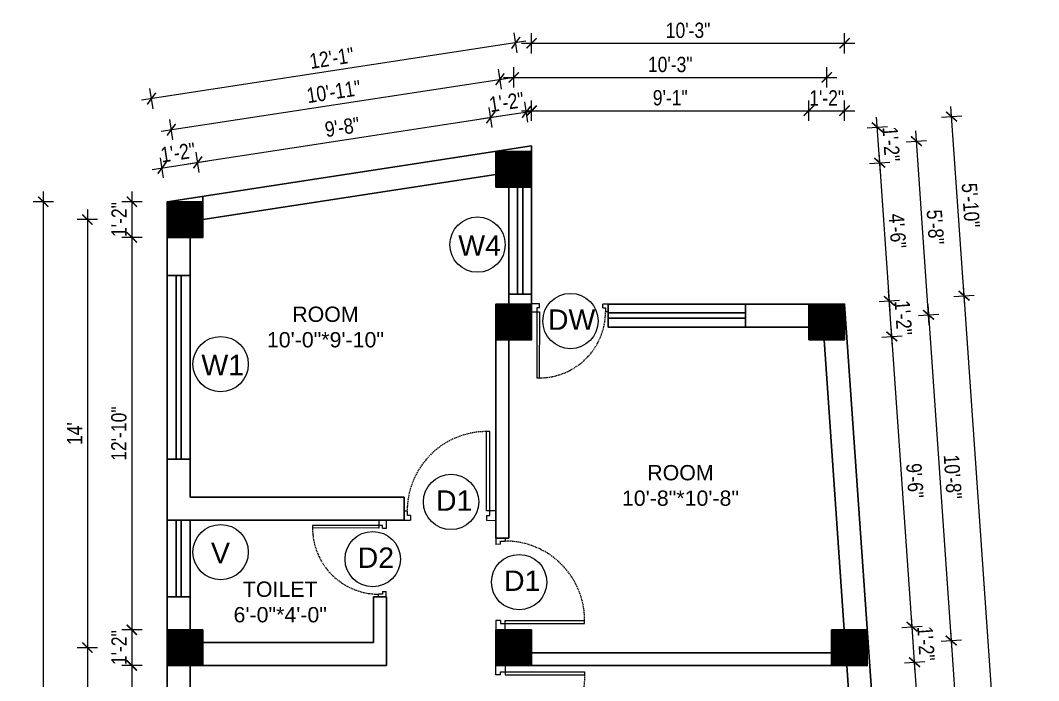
# Model space of a CAD drawing. Header units: inches. Extents: x -5096374 to -5070857, y -3259973 to -3243900.
# Drawn here: x -5091490.4 to -5091090.7, y -3258593.4 to -3258334.3 of the extents above; entities that cross this region are included whole.
import ezdxf

# ---------------------------------------------------------------- set-up
doc = ezdxf.new("R2010")
doc.units = ezdxf.units.IN
doc.header["$LTSCALE"] = 2
doc.header["$MEASUREMENT"] = 0
doc.header["$PDMODE"] = 34
doc.linetypes.add('HIDDEN', pattern=[0.375, 0.25, -0.125])
doc.layers.get('0').update_dxf_attribs({"linetype": 'CONTINUOUS'})
doc.layers.get('DEFPOINTS').update_dxf_attribs({"color": 141, "linetype": 'CONTINUOUS'})
doc.layers.add('A-Hatch', color=7, linetype='CONTINUOUS')
for name, color, linetype, lineweight in [('Annotate-Lite.w', 177, 'CONTINUOUS', 9), ('DIM 1-100', 4, 'CONTINUOUS', 13), ('Door-Window.w', 4, 'CONTINUOUS', 15), ('TEXT', 181, 'CONTINUOUS', 25)]:
    doc.layers.add(name, color=color, linetype=linetype, lineweight=lineweight)
doc.styles.add('arial.', font='arial.ttf')
doc.styles.add('gaurav', font='arial.ttf')
doc.styles.get("Standard").update_dxf_attribs({"font": 'ARIALN.TTF'})
doc.dimstyles.new('1 by 96', dxfattribs={"dimtxt": 6, "dimasz": 4, "dimexe": 4, "dimexo": 4, "dimgap": 2, "dimtad": 1, "dimdec": 0, "dimzin": 0, "dimdsep": 46, "dimlunit": 4, "dimtxsty": 'Standard', "dimblk": 'ARCHTICK', "dimcen": 0, "dimdle": 4, "dimadec": 0, "dimazin": 0, "dimtfac": 1, "dimtdec": 0, "dimtix": 1, "dimtofl": 0, "dimtmove": 1, "dimatfit": 3, "dimldrblk": 'ARCHTICK', "dimfxl": 4, "dimfxlon": 1, "dimtolj": 1, "dimtzin": 0, "dimlwd": -1, "dimlwe": -1, "dimarcsym": 0})
pattern_1 = [(45, (0, 0), (-0.0883883476483, 0.0883883476483), [])]

# ---------------------------------------------------------------- blocks, each defined once
blk = doc.blocks.new('3-0')
at = {"ltscale": 3}
for p, q in [((11063.05, 10097.68), (11065.97, 10099.9)), ((11065.25, 10097.81), (11066.71, 10098.92)), ((11065.97, 10099.9), (11066.71, 10098.92)), ((11063.05, 10097.68), (11064.53, 10095.73)), ((11065.99, 10096.84), (11064.53, 10095.73)), ((11065.99, 10096.84), (11065.25, 10097.81)), ((11085.5, 10074.13), (11110.32, 10092.96)), ((11086.24, 10073.15), (11111.05, 10091.97)), ((11111.05, 10091.97), (11110.32, 10092.96)), ((11084.04, 10073.02), (11082.57, 10071.91)), ((11082.57, 10071.91), (11084.79, 10068.98)), ((11084.04, 10073.02), (11084.78, 10072.04)), ((11084.78, 10072.04), (11086.24, 10073.15)), ((11084.79, 10068.98), (11087.72, 10071.2)), ((11086.24, 10073.15), (11085.5, 10074.13)), ((11087.72, 10071.2), (11086.24, 10073.15))]:
    blk.add_line(p, q, dxfattribs=at)
at = {"layer": 'Door-Window.w', "color": 9, "linetype": 'HIDDEN', "lineweight": 18}
blk.add_arc((11085.5, 10074.13), 31.16, 37.1906, 127.1465, dxfattribs=at)
blk = doc.blocks.new('_ArchTick')
at = {"color": 0, "linetype": 'ByBlock', "const_width": 0.15}
blk.add_lwpolyline([(-0.5, -0.5), (0.5, 0.5)], dxfattribs=at)
blk = doc.blocks.new('*D326')
at = {"layer": 'DEFPOINTS', "color": 0, "transparency": 16777216}
for p in [(-5091420.75, -3258390.02), (-5091432.71, -3258405.47), (-5091418.71, -3258403.32)]:
    blk.add_point(p, dxfattribs=at)
at = {"layer": 'DIM 1-100', "color": 0, "transparency": 16777216}
for p, q in [((-5091438.71, -3258392.77), (-5091416.8, -3258389.41)), ((-5091434.15, -3258396.12), (-5091435.36, -3258388.21)), ((-5091420.15, -3258393.97), (-5091421.36, -3258386.06))]:
    blk.add_line(p, q, dxfattribs=at)
at = {"layer": 'DIM 1-100', "color": 0, "transparency": 16777216, "xscale": 4, "yscale": 4, "zscale": 4}
for p, rotation in [((-5091434.75, -3258392.16), 188.71474201693), ((-5091420.75, -3258390.02), 8.714742016929982)]:
    blk.add_blockref('_ArchTick', p, dxfattribs=dict(at, rotation=rotation))
at = {"layer": 'DIM 1-100', "color": 0, "transparency": 16777216, "insert": (-5091428.51, -3258386.14), "char_height": 6, "attachment_point": 5, "rotation": 8.7147}
blk.add_mtext('\\A1;1\'-2"', dxfattribs=at)
blk = doc.blocks.new('*D327')
at = {"layer": 'DEFPOINTS', "color": 0, "ltscale": 0.5, "transparency": 16777216}
for p in [(-5091305.75, -3258372.39), (-5091303.71, -3258385.7), (-5091418.71, -3258403.32)]:
    blk.add_point(p, dxfattribs=at)
at = {"layer": 'DIM 1-100', "color": 0, "ltscale": 0.5, "transparency": 16777216}
for p, q in [((-5091305.15, -3258376.34), (-5091306.36, -3258368.44)), ((-5091424.71, -3258390.62), (-5091301.8, -3258371.78)), ((-5091420.15, -3258393.97), (-5091421.36, -3258386.06))]:
    blk.add_line(p, q, dxfattribs=at)
at = {"layer": 'DIM 1-100', "color": 0, "ltscale": 0.5, "transparency": 16777216, "xscale": 4, "yscale": 4, "zscale": 4}
for p, rotation in [((-5091305.75, -3258372.39), 8.714742016929955), ((-5091420.75, -3258390.02), 188.71474201693)]:
    blk.add_blockref('_ArchTick', p, dxfattribs=dict(at, rotation=rotation))
at = {"layer": 'DIM 1-100', "color": 0, "ltscale": 0.5, "transparency": 16777216, "insert": (-5091364.02, -3258376.2), "char_height": 6, "attachment_point": 5, "rotation": 8.7147}
blk.add_mtext('\\A1;9\'-8"', dxfattribs=at)
blk = doc.blocks.new('*D328')
at = {"layer": 'DEFPOINTS', "color": 0, "ltscale": 0.5, "transparency": 16777216}
for p in [(-5091291.75, -3258370.24), (-5091303.71, -3258385.7), (-5091289.71, -3258383.55)]:
    blk.add_point(p, dxfattribs=at)
at = {"layer": 'DIM 1-100', "color": 0, "ltscale": 0.5, "transparency": 16777216}
for p, q in [((-5091309.71, -3258373), (-5091287.8, -3258369.64)), ((-5091305.15, -3258376.34), (-5091306.36, -3258368.44)), ((-5091291.15, -3258374.2), (-5091292.36, -3258366.29))]:
    blk.add_line(p, q, dxfattribs=at)
at = {"layer": 'DIM 1-100', "color": 0, "ltscale": 0.5, "transparency": 16777216, "xscale": 4, "yscale": 4, "zscale": 4}
for p, rotation in [((-5091305.75, -3258372.39), 188.71474201693), ((-5091291.75, -3258370.24), 8.714742016929955)]:
    blk.add_blockref('_ArchTick', p, dxfattribs=dict(at, rotation=rotation))
at = {"layer": 'DIM 1-100', "color": 0, "ltscale": 0.5, "transparency": 16777216, "insert": (-5091299.51, -3258366.36), "char_height": 6, "attachment_point": 5, "rotation": 8.7147}
blk.add_mtext('\\A1;1\'-2"', dxfattribs=at)
blk = doc.blocks.new('*D329')
at = {"layer": 'DEFPOINTS', "color": 0, "ltscale": 0.5, "transparency": 16777216}
for p in [(-5091180.87, -3258369.75), (-5091289.71, -3258383.55), (-5091180.87, -3258445.63)]:
    blk.add_point(p, dxfattribs=at)
at = {"layer": 'DIM 1-100', "color": 0, "ltscale": 0.5, "transparency": 16777216}
for p, q in [((-5091289.71, -3258373.75), (-5091289.71, -3258365.75)), ((-5091180.87, -3258373.75), (-5091180.87, -3258365.75)), ((-5091293.71, -3258369.75), (-5091176.87, -3258369.75))]:
    blk.add_line(p, q, dxfattribs=at)
at = {"layer": 'DIM 1-100', "color": 0, "ltscale": 0.5, "transparency": 16777216, "xscale": 4, "yscale": 4, "zscale": 4, "rotation": 180}
blk.add_blockref('_ArchTick', (-5091289.71, -3258369.75), dxfattribs=at)
at = {"layer": 'DIM 1-100', "color": 0, "ltscale": 0.5, "transparency": 16777216, "xscale": 4, "yscale": 4, "zscale": 4}
blk.add_blockref('_ArchTick', (-5091180.87, -3258369.75), dxfattribs=at)
at = {"layer": 'DIM 1-100', "color": 0, "ltscale": 0.5, "transparency": 16777216, "insert": (-5091235.29, -3258364.69), "char_height": 6, "attachment_point": 5}
blk.add_mtext('\\A1;9\'-1"', dxfattribs=at)
blk = doc.blocks.new('*D330')
at = {"layer": 'DEFPOINTS', "color": 0, "ltscale": 0.5, "transparency": 16777216}
for p in [(-5091166.87, -3258369.75), (-5091180.87, -3258445.63), (-5091166.87, -3258445.63)]:
    blk.add_point(p, dxfattribs=at)
at = {"layer": 'DIM 1-100', "color": 0, "ltscale": 0.5, "transparency": 16777216}
for p, q in [((-5091180.87, -3258373.75), (-5091180.87, -3258365.75)), ((-5091166.87, -3258373.75), (-5091166.87, -3258365.75)), ((-5091184.87, -3258369.75), (-5091162.87, -3258369.75))]:
    blk.add_line(p, q, dxfattribs=at)
at = {"layer": 'DIM 1-100', "color": 0, "ltscale": 0.5, "transparency": 16777216, "xscale": 4, "yscale": 4, "zscale": 4, "rotation": 180}
blk.add_blockref('_ArchTick', (-5091180.87, -3258369.75), dxfattribs=at)
at = {"layer": 'DIM 1-100', "color": 0, "ltscale": 0.5, "transparency": 16777216, "xscale": 4, "yscale": 4, "zscale": 4}
blk.add_blockref('_ArchTick', (-5091166.87, -3258369.75), dxfattribs=at)
at = {"layer": 'DIM 1-100', "color": 0, "ltscale": 0.5, "transparency": 16777216, "insert": (-5091173.87, -3258364.74), "char_height": 6, "attachment_point": 5}
blk.add_mtext('\\A1;1\'-2"', dxfattribs=at)
blk = doc.blocks.new('*D331')
at = {"layer": 'DEFPOINTS', "color": 0, "ltscale": 0.5, "transparency": 16777216}
for p in [(-5091432.71, -3258405.47), (-5091446.62, -3258419.47), (-5091432.71, -3258419.47)]:
    blk.add_point(p, dxfattribs=at)
at = {"layer": 'DIM 1-100', "color": 0, "ltscale": 0.5, "transparency": 16777216}
for p, q in [((-5091446.62, -3258401.47), (-5091446.62, -3258423.47)), ((-5091442.62, -3258405.47), (-5091450.62, -3258405.47)), ((-5091442.62, -3258419.47), (-5091450.62, -3258419.47))]:
    blk.add_line(p, q, dxfattribs=at)
at = {"layer": 'DIM 1-100', "color": 0, "ltscale": 0.5, "transparency": 16777216, "xscale": 4, "yscale": 4, "zscale": 4}
for p, rotation in [((-5091446.62, -3258405.47), 90), ((-5091446.62, -3258419.47), 270)]:
    blk.add_blockref('_ArchTick', p, dxfattribs=dict(at, rotation=rotation))
at = {"layer": 'DIM 1-100', "color": 0, "ltscale": 0.5, "transparency": 16777216, "insert": (-5091451.64, -3258412.47), "char_height": 6, "attachment_point": 5, "rotation": 90}
blk.add_mtext('\\A1;1\'-2"', dxfattribs=at)
blk = doc.blocks.new('*D332')
at = {"layer": 'DEFPOINTS', "color": 0, "ltscale": 0.5, "transparency": 16777216}
for p in [(-5091432.71, -3258419.47), (-5091446.62, -3258573.47), (-5091432.71, -3258573.47)]:
    blk.add_point(p, dxfattribs=at)
at = {"layer": 'DIM 1-100', "color": 0, "ltscale": 0.5, "transparency": 16777216}
for p, q in [((-5091446.62, -3258415.47), (-5091446.62, -3258577.47)), ((-5091442.62, -3258419.47), (-5091450.62, -3258419.47)), ((-5091442.62, -3258573.47), (-5091450.62, -3258573.47))]:
    blk.add_line(p, q, dxfattribs=at)
at = {"layer": 'DIM 1-100', "color": 0, "ltscale": 0.5, "transparency": 16777216, "xscale": 4, "yscale": 4, "zscale": 4}
for p, rotation in [((-5091446.62, -3258419.47), 90), ((-5091446.62, -3258573.47), 270)]:
    blk.add_blockref('_ArchTick', p, dxfattribs=dict(at, rotation=rotation))
at = {"layer": 'DIM 1-100', "color": 0, "ltscale": 0.5, "transparency": 16777216, "insert": (-5091451.69, -3258496.47), "char_height": 6, "attachment_point": 5, "rotation": 90}
blk.add_mtext('\\A1;12\'-10"', dxfattribs=at)
blk = doc.blocks.new('*D333')
at = {"layer": 'DEFPOINTS', "color": 0, "ltscale": 0.5, "transparency": 16777216}
for p in [(-5091432.71, -3258573.47), (-5091446.62, -3258587.47), (-5091432.71, -3258587.47)]:
    blk.add_point(p, dxfattribs=at)
at = {"layer": 'DIM 1-100', "color": 0, "ltscale": 0.5, "transparency": 16777216}
for p, q in [((-5091446.62, -3258569.47), (-5091446.62, -3258591.47)), ((-5091442.62, -3258573.47), (-5091450.62, -3258573.47)), ((-5091442.62, -3258587.47), (-5091450.62, -3258587.47))]:
    blk.add_line(p, q, dxfattribs=at)
at = {"layer": 'DIM 1-100', "color": 0, "ltscale": 0.5, "transparency": 16777216, "xscale": 4, "yscale": 4, "zscale": 4}
for p, rotation in [((-5091446.62, -3258573.47), 90), ((-5091446.62, -3258587.47), 270)]:
    blk.add_blockref('_ArchTick', p, dxfattribs=dict(at, rotation=rotation))
at = {"layer": 'DIM 1-100', "color": 0, "ltscale": 0.5, "transparency": 16777216, "insert": (-5091451.64, -3258580.47), "char_height": 6, "attachment_point": 5, "rotation": 90}
blk.add_mtext('\\A1;1\'-2"', dxfattribs=at)
blk = doc.blocks.new('*D334')
at = {"layer": 'DEFPOINTS', "color": 0, "ltscale": 0.5, "transparency": 16777216}
for p in [(-5091432.71, -3258587.47), (-5091446.62, -3258701.23), (-5091432.71, -3258701.23)]:
    blk.add_point(p, dxfattribs=at)
at = {"layer": 'DIM 1-100', "color": 0, "ltscale": 0.5, "transparency": 16777216}
for p, q in [((-5091446.62, -3258583.47), (-5091446.62, -3258705.23)), ((-5091442.62, -3258587.47), (-5091450.62, -3258587.47)), ((-5091442.62, -3258701.23), (-5091450.62, -3258701.23))]:
    blk.add_line(p, q, dxfattribs=at)
at = {"layer": 'DIM 1-100', "color": 0, "ltscale": 0.5, "transparency": 16777216, "xscale": 4, "yscale": 4, "zscale": 4}
for p, rotation in [((-5091446.62, -3258587.47), 90), ((-5091446.62, -3258701.23), 270)]:
    blk.add_blockref('_ArchTick', p, dxfattribs=dict(at, rotation=rotation))
at = {"layer": 'DIM 1-100', "color": 0, "ltscale": 0.5, "transparency": 16777216, "insert": (-5091451.69, -3258644.35), "char_height": 6, "attachment_point": 5, "rotation": 90}
blk.add_mtext('\\A1;9\'-6"', dxfattribs=at)
blk = doc.blocks.new('*D338')
at = {"layer": 'DEFPOINTS', "color": 0, "ltscale": 0.5, "transparency": 16777216}
for p in [(-5091425.71, -3258412.47), (-5091464.05, -3258580.47), (-5091425.71, -3258580.47)]:
    blk.add_point(p, dxfattribs=at)
at = {"layer": 'DIM 1-100', "color": 0, "ltscale": 0.5, "transparency": 16777216}
for p, q in [((-5091464.05, -3258408.47), (-5091464.05, -3258584.47)), ((-5091460.05, -3258412.47), (-5091468.05, -3258412.47)), ((-5091460.05, -3258580.47), (-5091468.05, -3258580.47))]:
    blk.add_line(p, q, dxfattribs=at)
at = {"layer": 'DIM 1-100', "color": 0, "ltscale": 0.5, "transparency": 16777216, "xscale": 4, "yscale": 4, "zscale": 4}
for p, rotation in [((-5091464.05, -3258412.47), 90), ((-5091464.05, -3258580.47), 270)]:
    blk.add_blockref('_ArchTick', p, dxfattribs=dict(at, rotation=rotation))
at = {"layer": 'DIM 1-100', "color": 0, "ltscale": 0.5, "transparency": 16777216, "insert": (-5091469.06, -3258496.47), "char_height": 6, "attachment_point": 5, "rotation": 90}
blk.add_mtext("\\A1;14'", dxfattribs=at)
blk = doc.blocks.new('*D339')
at = {"layer": 'DEFPOINTS', "color": 0, "ltscale": 0.5, "transparency": 16777216}
for p in [(-5091425.71, -3258580.47), (-5091464.05, -3258708.23), (-5091425.71, -3258708.23)]:
    blk.add_point(p, dxfattribs=at)
at = {"layer": 'DIM 1-100', "color": 0, "ltscale": 0.5, "transparency": 16777216}
for p, q in [((-5091464.05, -3258576.47), (-5091464.05, -3258712.23)), ((-5091460.05, -3258580.47), (-5091468.05, -3258580.47)), ((-5091460.05, -3258708.23), (-5091468.05, -3258708.23))]:
    blk.add_line(p, q, dxfattribs=at)
at = {"layer": 'DIM 1-100', "color": 0, "ltscale": 0.5, "transparency": 16777216, "xscale": 4, "yscale": 4, "zscale": 4}
for p, rotation in [((-5091464.05, -3258580.47), 90), ((-5091464.05, -3258708.23), 270)]:
    blk.add_blockref('_ArchTick', p, dxfattribs=dict(at, rotation=rotation))
at = {"layer": 'DIM 1-100', "color": 0, "ltscale": 0.5, "transparency": 16777216, "insert": (-5091469.11, -3258644.35), "char_height": 6, "attachment_point": 5, "rotation": 90}
blk.add_mtext('\\A1;10\'-8"', dxfattribs=at)
blk = doc.blocks.new('*D341')
at = {"layer": 'DEFPOINTS', "color": 0, "ltscale": 0.5, "transparency": 16777216}
for p in [(-5091432.71, -3258405.47), (-5091481.39, -3258808.23), (-5091432.71, -3258808.23)]:
    blk.add_point(p, dxfattribs=at)
at = {"layer": 'DIM 1-100', "color": 0, "ltscale": 0.5, "transparency": 16777216}
for p, q in [((-5091481.39, -3258401.47), (-5091481.39, -3258812.23)), ((-5091477.39, -3258405.47), (-5091485.39, -3258405.47)), ((-5091477.39, -3258808.23), (-5091485.39, -3258808.23))]:
    blk.add_line(p, q, dxfattribs=at)
at = {"layer": 'DIM 1-100', "color": 0, "ltscale": 0.5, "transparency": 16777216, "xscale": 4, "yscale": 4, "zscale": 4}
for p, rotation in [((-5091481.39, -3258405.47), 90), ((-5091481.39, -3258808.23), 270)]:
    blk.add_blockref('_ArchTick', p, dxfattribs=dict(at, rotation=rotation))
at = {"layer": 'DIM 1-100', "color": 0, "ltscale": 0.5, "transparency": 16777216, "insert": (-5091486.45, -3258606.85), "char_height": 6, "attachment_point": 5, "rotation": 90}
blk.add_mtext('\\A1;33\'-7"', dxfattribs=at)
blk = doc.blocks.new('*D342')
at = {"layer": 'DEFPOINTS', "color": 0, "ltscale": 0.5, "transparency": 16777216}
for p in [(-5091302.12, -3258357.4), (-5091296.71, -3258392.7), (-5091425.71, -3258412.47)]:
    blk.add_point(p, dxfattribs=at)
at = {"layer": 'DIM 1-100', "color": 0, "ltscale": 0.5, "transparency": 16777216}
for p, q in [((-5091301.52, -3258361.36), (-5091302.73, -3258353.45)), ((-5091435.08, -3258377.78), (-5091298.17, -3258356.8)), ((-5091430.52, -3258381.13), (-5091431.73, -3258373.22))]:
    blk.add_line(p, q, dxfattribs=at)
at = {"layer": 'DIM 1-100', "color": 0, "ltscale": 0.5, "transparency": 16777216, "xscale": 4, "yscale": 4, "zscale": 4}
for p, rotation in [((-5091302.12, -3258357.4), 8.714742018610865), ((-5091431.12, -3258377.18), 188.7147420186108)]:
    blk.add_blockref('_ArchTick', p, dxfattribs=dict(at, rotation=rotation))
at = {"layer": 'DIM 1-100', "color": 0, "ltscale": 0.5, "transparency": 16777216, "insert": (-5091367.39, -3258362.29), "char_height": 6, "attachment_point": 5, "rotation": 8.7147}
blk.add_mtext('\\A1;10\'-11"', dxfattribs=at)
blk = doc.blocks.new('*D343')
at = {"layer": 'DEFPOINTS', "color": 0, "ltscale": 0.5, "transparency": 16777216}
for p in [(-5091173.87, -3258356.7), (-5091296.71, -3258392.7), (-5091173.87, -3258452.63)]:
    blk.add_point(p, dxfattribs=at)
at = {"layer": 'DIM 1-100', "color": 0, "ltscale": 0.5, "transparency": 16777216}
for p, q in [((-5091296.71, -3258360.7), (-5091296.71, -3258352.7)), ((-5091173.87, -3258360.7), (-5091173.87, -3258352.7)), ((-5091300.71, -3258356.7), (-5091169.87, -3258356.7))]:
    blk.add_line(p, q, dxfattribs=at)
at = {"layer": 'DIM 1-100', "color": 0, "ltscale": 0.5, "transparency": 16777216, "xscale": 4, "yscale": 4, "zscale": 4, "rotation": 180}
blk.add_blockref('_ArchTick', (-5091296.71, -3258356.7), dxfattribs=at)
at = {"layer": 'DIM 1-100', "color": 0, "ltscale": 0.5, "transparency": 16777216, "xscale": 4, "yscale": 4, "zscale": 4}
blk.add_blockref('_ArchTick', (-5091173.87, -3258356.7), dxfattribs=at)
at = {"layer": 'DIM 1-100', "color": 0, "ltscale": 0.5, "transparency": 16777216, "insert": (-5091235.29, -3258351.64), "char_height": 6, "attachment_point": 5}
blk.add_mtext('\\A1;10\'-3"', dxfattribs=at)
blk = doc.blocks.new('*D344')
at = {"layer": 'DEFPOINTS', "color": 0, "ltscale": 0.5, "transparency": 16777216}
for p in [(-5091438.92, -3258365.01), (-5091289.71, -3258383.55), (-5091432.71, -3258405.47)]:
    blk.add_point(p, dxfattribs=at)
at = {"layer": 'DIM 1-100', "color": 0, "ltscale": 0.5, "transparency": 16777216}
for p, q in [((-5091295.31, -3258347.04), (-5091296.52, -3258339.13)), ((-5091291.96, -3258342.48), (-5091442.87, -3258365.61)), ((-5091438.31, -3258368.96), (-5091439.52, -3258361.05))]:
    blk.add_line(p, q, dxfattribs=at)
at = {"layer": 'DIM 1-100', "color": 0, "ltscale": 0.5, "transparency": 16777216, "xscale": 4, "yscale": 4, "zscale": 4}
for p, rotation in [((-5091295.92, -3258343.09), 8.714742018475636), ((-5091438.92, -3258365.01), 188.7147420184756)]:
    blk.add_blockref('_ArchTick', p, dxfattribs=dict(at, rotation=rotation))
at = {"layer": 'DIM 1-100', "color": 0, "ltscale": 0.5, "transparency": 16777216, "insert": (-5091368.18, -3258349.09), "char_height": 6, "attachment_point": 5, "rotation": 8.7147}
blk.add_mtext('\\A1;12\'-1"', dxfattribs=at)
blk = doc.blocks.new('*D345')
at = {"layer": 'DEFPOINTS', "color": 0, "ltscale": 0.5, "transparency": 16777216}
for p in [(-5091166.87, -3258343.3), (-5091289.71, -3258445.63), (-5091166.87, -3258445.63)]:
    blk.add_point(p, dxfattribs=at)
at = {"layer": 'DIM 1-100', "color": 0, "ltscale": 0.5, "transparency": 16777216}
for p, q in [((-5091289.71, -3258347.3), (-5091289.71, -3258339.3)), ((-5091166.87, -3258347.3), (-5091166.87, -3258339.3)), ((-5091293.71, -3258343.3), (-5091162.87, -3258343.3))]:
    blk.add_line(p, q, dxfattribs=at)
at = {"layer": 'DIM 1-100', "color": 0, "ltscale": 0.5, "transparency": 16777216, "xscale": 4, "yscale": 4, "zscale": 4, "rotation": 180}
blk.add_blockref('_ArchTick', (-5091289.71, -3258343.3), dxfattribs=at)
at = {"layer": 'DIM 1-100', "color": 0, "ltscale": 0.5, "transparency": 16777216, "xscale": 4, "yscale": 4, "zscale": 4}
blk.add_blockref('_ArchTick', (-5091166.87, -3258343.3), dxfattribs=at)
at = {"layer": 'DIM 1-100', "color": 0, "ltscale": 0.5, "transparency": 16777216, "insert": (-5091228.29, -3258338.24), "char_height": 6, "attachment_point": 5}
blk.add_mtext('\\A1;10\'-3"', dxfattribs=at)
blk = doc.blocks.new('*D357')
at = {"layer": 'DEFPOINTS', "color": 0, "ltscale": 0.5, "transparency": 16777216}
for p in [(-5091157.96, -3258587.47), (-5091139.38, -3258586.18), (-5091149.05, -3258701.23)]:
    blk.add_point(p, dxfattribs=at)
at = {"layer": 'DIM 1-100', "color": 0, "ltscale": 0.5, "transparency": 16777216}
for p, q in [((-5091131.17, -3258703.99), (-5091139.66, -3258582.19)), ((-5091143.38, -3258586.45), (-5091135.39, -3258585.9)), ((-5091135.44, -3258700.28), (-5091127.46, -3258699.72))]:
    blk.add_line(p, q, dxfattribs=at)
at = {"layer": 'DIM 1-100', "color": 0, "ltscale": 0.5, "transparency": 16777216, "xscale": 4, "yscale": 4, "zscale": 4}
for p, rotation in [((-5091139.38, -3258586.18), 93.98810611649257), ((-5091131.45, -3258700), 273.9881061164926)]:
    blk.add_blockref('_ArchTick', p, dxfattribs=dict(at, rotation=rotation))
at = {"layer": 'DIM 1-100', "color": 0, "ltscale": 0.5, "transparency": 16777216, "insert": (-5091130.37, -3258642.74), "char_height": 6, "attachment_point": 5, "rotation": 273.9881}
blk.add_mtext('\\A1;9\'-6"', dxfattribs=at)
blk = doc.blocks.new('*D358')
at = {"layer": 'DEFPOINTS', "color": 0, "ltscale": 0.5, "transparency": 16777216}
for p in [(-5091157.96, -3258573.47), (-5091140.36, -3258572.24), (-5091157.96, -3258587.47)]:
    blk.add_point(p, dxfattribs=at)
at = {"layer": 'DIM 1-100', "color": 0, "ltscale": 0.5, "transparency": 16777216}
for p, q in [((-5091139.11, -3258590.17), (-5091140.63, -3258568.25)), ((-5091144.35, -3258572.52), (-5091136.37, -3258571.97)), ((-5091143.38, -3258586.45), (-5091135.39, -3258585.9))]:
    blk.add_line(p, q, dxfattribs=at)
at = {"layer": 'DIM 1-100', "color": 0, "ltscale": 0.5, "transparency": 16777216, "xscale": 4, "yscale": 4, "zscale": 4}
for p, rotation in [((-5091140.36, -3258572.24), 93.98810611649257), ((-5091139.38, -3258586.18), 273.9881061164926)]:
    blk.add_blockref('_ArchTick', p, dxfattribs=dict(at, rotation=rotation))
at = {"layer": 'DIM 1-100', "color": 0, "ltscale": 0.5, "transparency": 16777216, "insert": (-5091134.87, -3258578.86), "char_height": 6, "attachment_point": 5, "rotation": 273.9881}
blk.add_mtext('\\A1;1\'-2"', dxfattribs=at)
blk = doc.blocks.new('*D359')
at = {"layer": 'DEFPOINTS', "color": 0, "ltscale": 0.5, "transparency": 16777216}
for p in [(-5091166.87, -3258459.63), (-5091148.3, -3258458.34), (-5091157.96, -3258573.47)]:
    blk.add_point(p, dxfattribs=at)
at = {"layer": 'DIM 1-100', "color": 0, "ltscale": 0.5, "transparency": 16777216}
for p, q in [((-5091140.08, -3258576.23), (-5091148.58, -3258454.35)), ((-5091152.29, -3258458.61), (-5091144.31, -3258458.06)), ((-5091144.35, -3258572.52), (-5091136.37, -3258571.97))]:
    blk.add_line(p, q, dxfattribs=at)
at = {"layer": 'DIM 1-100', "color": 0, "ltscale": 0.5, "transparency": 16777216, "xscale": 4, "yscale": 4, "zscale": 4}
for p, rotation in [((-5091148.3, -3258458.34), 93.98810611649257), ((-5091140.36, -3258572.24), 273.9881061164926)]:
    blk.add_blockref('_ArchTick', p, dxfattribs=dict(at, rotation=rotation))
at = {"layer": 'DIM 1-100', "color": 0, "ltscale": 0.5, "transparency": 16777216, "insert": (-5091139.28, -3258514.94), "char_height": 6, "attachment_point": 5, "rotation": 273.9881}
blk.add_mtext('\\A1;9\'-6"', dxfattribs=at)
blk = doc.blocks.new('*D360')
at = {"layer": 'DEFPOINTS', "color": 0, "ltscale": 0.5, "transparency": 16777216}
for p in [(-5091166.87, -3258445.63), (-5091149.27, -3258444.4), (-5091166.87, -3258459.63)]:
    blk.add_point(p, dxfattribs=at)
at = {"layer": 'DIM 1-100', "color": 0, "ltscale": 0.5, "transparency": 16777216}
for p, q in [((-5091148.02, -3258462.33), (-5091149.55, -3258440.41)), ((-5091153.26, -3258444.68), (-5091145.28, -3258444.13)), ((-5091152.29, -3258458.61), (-5091144.31, -3258458.06))]:
    blk.add_line(p, q, dxfattribs=at)
at = {"layer": 'DIM 1-100', "color": 0, "ltscale": 0.5, "transparency": 16777216, "xscale": 4, "yscale": 4, "zscale": 4}
for p, rotation in [((-5091149.27, -3258444.4), 93.98810611649257), ((-5091148.3, -3258458.34), 273.9881061164926)]:
    blk.add_blockref('_ArchTick', p, dxfattribs=dict(at, rotation=rotation))
at = {"layer": 'DIM 1-100', "color": 0, "ltscale": 0.5, "transparency": 16777216, "insert": (-5091143.78, -3258451.02), "char_height": 6, "attachment_point": 5, "rotation": 273.9881}
blk.add_mtext('\\A1;1\'-2"', dxfattribs=at)
blk = doc.blocks.new('*D361')
at = {"layer": 'DEFPOINTS', "color": 0, "ltscale": 0.5, "transparency": 16777216}
for p in [(-5091153.05, -3258390.17), (-5091289.71, -3258399.7), (-5091166.87, -3258445.63)]:
    blk.add_point(p, dxfattribs=at)
at = {"layer": 'DIM 1-100', "color": 0, "ltscale": 0.5, "transparency": 16777216}
for p, q in [((-5091148.99, -3258448.39), (-5091153.33, -3258386.18)), ((-5091157.04, -3258390.45), (-5091149.06, -3258389.89)), ((-5091153.26, -3258444.68), (-5091145.28, -3258444.13))]:
    blk.add_line(p, q, dxfattribs=at)
at = {"layer": 'DIM 1-100', "color": 0, "ltscale": 0.5, "transparency": 16777216, "xscale": 4, "yscale": 4, "zscale": 4}
for p, rotation in [((-5091153.05, -3258390.17), 93.98810611649257), ((-5091149.27, -3258444.4), 273.9881061164926)]:
    blk.add_blockref('_ArchTick', p, dxfattribs=dict(at, rotation=rotation))
at = {"layer": 'DIM 1-100', "color": 0, "ltscale": 0.5, "transparency": 16777216, "insert": (-5091146.11, -3258416.93), "char_height": 6, "attachment_point": 5, "rotation": 273.9881}
blk.add_mtext('\\A1;4\'-6"', dxfattribs=at)
blk = doc.blocks.new('*D362')
at = {"layer": 'DEFPOINTS', "color": 0, "ltscale": 0.5, "transparency": 16777216}
for p in [(-5091154.02, -3258376.24), (-5091289.71, -3258385.7), (-5091289.71, -3258399.7)]:
    blk.add_point(p, dxfattribs=at)
at = {"layer": 'DIM 1-100', "color": 0, "ltscale": 0.5, "transparency": 16777216}
for p, q in [((-5091152.77, -3258394.16), (-5091154.3, -3258372.25)), ((-5091158.01, -3258376.51), (-5091150.03, -3258375.96)), ((-5091157.04, -3258390.45), (-5091149.06, -3258389.89))]:
    blk.add_line(p, q, dxfattribs=at)
at = {"layer": 'DIM 1-100', "color": 0, "ltscale": 0.5, "transparency": 16777216, "xscale": 4, "yscale": 4, "zscale": 4}
for p, rotation in [((-5091154.02, -3258376.24), 93.98810611649257), ((-5091153.05, -3258390.17), 273.9881061164926)]:
    blk.add_blockref('_ArchTick', p, dxfattribs=dict(at, rotation=rotation))
at = {"layer": 'DIM 1-100', "color": 0, "ltscale": 0.5, "transparency": 16777216, "insert": (-5091148.54, -3258382.85), "char_height": 6, "attachment_point": 5, "rotation": 273.9881}
blk.add_mtext('\\A1;1\'-2"', dxfattribs=at)
blk = doc.blocks.new('*D363')
at = {"layer": 'DEFPOINTS', "color": 0, "ltscale": 0.5, "transparency": 16777216}
for p in [(-5091173.87, -3258452.63), (-5091164.96, -3258580.47), (-5091125, -3258577.68)]:
    blk.add_point(p, dxfattribs=at)
at = {"layer": 'DIM 1-100', "color": 0, "ltscale": 0.5, "transparency": 16777216}
for p, q in [((-5091137.9, -3258450.12), (-5091129.92, -3258449.57)), ((-5091134.19, -3258445.86), (-5091124.72, -3258581.68)), ((-5091128.99, -3258577.96), (-5091121.01, -3258577.41))]:
    blk.add_line(p, q, dxfattribs=at)
at = {"layer": 'DIM 1-100', "color": 0, "ltscale": 0.5, "transparency": 16777216, "xscale": 4, "yscale": 4, "zscale": 4}
for p, rotation in [((-5091133.91, -3258449.85), 93.98810611419698), ((-5091125, -3258577.68), 273.988106114197)]:
    blk.add_blockref('_ArchTick', p, dxfattribs=dict(at, rotation=rotation))
at = {"layer": 'DIM 1-100', "color": 0, "ltscale": 0.5, "transparency": 16777216, "insert": (-5091124.41, -3258513.41), "char_height": 6, "attachment_point": 5, "rotation": 273.9881}
blk.add_mtext('\\A1;10\'-8"', dxfattribs=at)
blk = doc.blocks.new('*D364')
at = {"layer": 'DEFPOINTS', "color": 0, "ltscale": 0.5, "transparency": 16777216}
for p in [(-5091164.96, -3258580.47), (-5091116.09, -3258705.44), (-5091156.05, -3258708.23)]:
    blk.add_point(p, dxfattribs=at)
at = {"layer": 'DIM 1-100', "color": 0, "ltscale": 0.5, "transparency": 16777216}
for p, q in [((-5091128.99, -3258577.96), (-5091121.01, -3258577.41)), ((-5091125.28, -3258573.69), (-5091115.82, -3258709.43)), ((-5091120.08, -3258705.72), (-5091112.1, -3258705.17))]:
    blk.add_line(p, q, dxfattribs=at)
at = {"layer": 'DIM 1-100', "color": 0, "ltscale": 0.5, "transparency": 16777216, "xscale": 4, "yscale": 4, "zscale": 4}
for p, rotation in [((-5091125, -3258577.68), 93.98810611419698), ((-5091116.09, -3258705.44), 273.988106114197)]:
    blk.add_blockref('_ArchTick', p, dxfattribs=dict(at, rotation=rotation))
at = {"layer": 'DIM 1-100', "color": 0, "ltscale": 0.5, "transparency": 16777216, "insert": (-5091115.5, -3258641.21), "char_height": 6, "attachment_point": 5, "rotation": 273.9881}
blk.add_mtext('\\A1;10\'-8"', dxfattribs=at)
blk = doc.blocks.new('*D366')
at = {"layer": 'DEFPOINTS', "color": 0, "ltscale": 0.5, "transparency": 16777216}
for p in [(-5091138.67, -3258381.68), (-5091296.71, -3258392.7), (-5091173.87, -3258452.63)]:
    blk.add_point(p, dxfattribs=at)
at = {"layer": 'DIM 1-100', "color": 0, "ltscale": 0.5, "transparency": 16777216}
for p, q in [((-5091133.64, -3258453.84), (-5091138.94, -3258377.69)), ((-5091142.66, -3258381.96), (-5091134.68, -3258381.4)), ((-5091137.9, -3258450.12), (-5091129.92, -3258449.57))]:
    blk.add_line(p, q, dxfattribs=at)
at = {"layer": 'DIM 1-100', "color": 0, "ltscale": 0.5, "transparency": 16777216, "xscale": 4, "yscale": 4, "zscale": 4}
for p, rotation in [((-5091138.67, -3258381.68), 93.98810611419698), ((-5091133.91, -3258449.85), 273.988106114197)]:
    blk.add_blockref('_ArchTick', p, dxfattribs=dict(at, rotation=rotation))
at = {"layer": 'DIM 1-100', "color": 0, "ltscale": 0.5, "transparency": 16777216, "insert": (-5091131.24, -3258415.41), "char_height": 6, "attachment_point": 5, "rotation": 273.9881}
blk.add_mtext('\\A1;5\'-8"', dxfattribs=at)
blk = doc.blocks.new('*D367')
at = {"layer": 'DEFPOINTS', "color": 0, "ltscale": 0.5, "transparency": 16777216}
for p in [(-5091166.87, -3258445.63), (-5091119.95, -3258442.36), (-5091141.59, -3258808.23)]:
    blk.add_point(p, dxfattribs=at)
at = {"layer": 'DIM 1-100', "color": 0, "ltscale": 0.5, "transparency": 16777216}
for p, q in [((-5091094.39, -3258808.95), (-5091120.23, -3258438.37)), ((-5091123.94, -3258442.64), (-5091115.96, -3258442.08)), ((-5091098.66, -3258805.24), (-5091090.68, -3258804.68))]:
    blk.add_line(p, q, dxfattribs=at)
at = {"layer": 'DIM 1-100', "color": 0, "ltscale": 0.5, "transparency": 16777216, "xscale": 4, "yscale": 4, "zscale": 4}
for p, rotation in [((-5091119.95, -3258442.36), 93.98810611425189), ((-5091094.67, -3258804.96), 273.9881061142519)]:
    blk.add_blockref('_ArchTick', p, dxfattribs=dict(at, rotation=rotation))
at = {"layer": 'DIM 1-100', "color": 0, "ltscale": 0.5, "transparency": 16777216, "insert": (-5091102.26, -3258623.31), "char_height": 6, "attachment_point": 5, "rotation": 273.9881}
blk.add_mtext('\\A1;30\'-3"', dxfattribs=at)
blk = doc.blocks.new('*D368')
at = {"layer": 'DEFPOINTS', "color": 0, "ltscale": 0.5, "transparency": 16777216}
for p in [(-5091124.85, -3258372.06), (-5091289.71, -3258383.55), (-5091166.87, -3258445.63)]:
    blk.add_point(p, dxfattribs=at)
at = {"layer": 'DIM 1-100', "color": 0, "ltscale": 0.5, "transparency": 16777216}
for p, q in [((-5091119.67, -3258446.35), (-5091125.13, -3258368.07)), ((-5091128.84, -3258372.34), (-5091120.86, -3258371.78)), ((-5091123.94, -3258442.64), (-5091115.96, -3258442.08))]:
    blk.add_line(p, q, dxfattribs=at)
at = {"layer": 'DIM 1-100', "color": 0, "ltscale": 0.5, "transparency": 16777216, "xscale": 4, "yscale": 4, "zscale": 4}
for p, rotation in [((-5091124.85, -3258372.06), 93.98810611425189), ((-5091119.95, -3258442.36), 273.9881061142519)]:
    blk.add_blockref('_ArchTick', p, dxfattribs=dict(at, rotation=rotation))
at = {"layer": 'DIM 1-100', "color": 0, "ltscale": 0.5, "transparency": 16777216, "insert": (-5091117.35, -3258406.86), "char_height": 6, "attachment_point": 5, "rotation": 273.9881}
blk.add_mtext('\\A1;5\'-10"', dxfattribs=at)

msp = doc.modelspace()

# ---------------------------------------------------------------- hatches: boundary and pattern name
at = {"layer": 'A-Hatch', "ltscale": 0.5}
h = msp.add_hatch(dxfattribs=at)
h.set_pattern_fill('ANSI31', color=256)
h.set_pattern_definition(pattern_1)
h.paths.add_polyline_path([(-5091289.71, -3258385.7), (-5091303.71, -3258385.7), (-5091303.71, -3258399.7), (-5091289.71, -3258399.7)])
h = msp.add_hatch(dxfattribs=at)
h.set_pattern_fill('ANSI31', color=256)
h.set_pattern_definition(pattern_1)
h.paths.add_polyline_path([(-5091418.71, -3258405.47), (-5091432.71, -3258405.47), (-5091432.71, -3258419.47), (-5091418.71, -3258419.47)])
h = msp.add_hatch(dxfattribs=at)
h.set_pattern_fill('ANSI31', color=256)
h.set_pattern_definition(pattern_1)
h.paths.add_polyline_path([(-5091289.71, -3258445.63), (-5091298.71, -3258445.63), (-5091303.71, -3258445.63), (-5091303.71, -3258459.63), (-5091289.71, -3258459.63), (-5091289.71, -3258448.63), (-5091289.72, -3258448.63)])
h = msp.add_hatch(dxfattribs=at)
h.set_pattern_fill('ANSI31', color=256)
h.set_pattern_definition(pattern_1)
h.paths.add_polyline_path([(-5091166.87, -3258445.63), (-5091180.87, -3258445.63), (-5091180.87, -3258459.63), (-5091166.87, -3258459.63)])
h = msp.add_hatch(dxfattribs=at)
h.set_pattern_fill('ANSI31', color=256)
h.set_pattern_definition(pattern_1)
h.paths.add_polyline_path([(-5091418.71, -3258573.47), (-5091432.71, -3258573.47), (-5091432.71, -3258587.47), (-5091418.71, -3258587.47)])
h = msp.add_hatch(dxfattribs=at)
h.set_pattern_fill('ANSI31', color=256)
h.set_pattern_definition(pattern_1)
h.paths.add_polyline_path([(-5091289.71, -3258573.47), (-5091303.71, -3258573.47), (-5091303.71, -3258587.47), (-5091289.71, -3258587.47)])
h = msp.add_hatch(dxfattribs=at)
h.set_pattern_fill('ANSI31', color=256)
h.set_pattern_definition(pattern_1)
h.paths.add_polyline_path([(-5091157.96, -3258573.47), (-5091171.96, -3258573.47), (-5091171.96, -3258587.47), (-5091157.96, -3258587.47)])

# ---------------------------------------------------------------- linework, layer by layer
at = {"ltscale": 0.5}
for p, q in [((-5091289.71, -3258383.55), (-5091432.71, -3258405.47)), ((-5091289.71, -3258383.55), (-5091289.71, -3258445.63)), ((-5091303.71, -3258394.8), (-5091418.71, -3258412.43)), ((-5091298.71, -3258399.7), (-5091298.71, -3258445.63)), ((-5091295.21, -3258441.7), (-5091295.21, -3258399.7)), ((-5091293.21, -3258441.7), (-5091293.21, -3258399.7)), ((-5091432.71, -3258405.47), (-5091432.71, -3258573.47)), ((-5091418.71, -3258419.47), (-5091418.71, -3258403.32)), ((-5091423.71, -3258419.47), (-5091423.71, -3258521.47)), ((-5091423.71, -3258434.47), (-5091432.71, -3258434.47)), ((-5091429.21, -3258506.47), (-5091429.21, -3258434.47)), ((-5091427.21, -3258506.47), (-5091427.21, -3258434.47)), ((-5091298.71, -3258441.7), (-5091289.71, -3258441.7)), ((-5091298.71, -3258445.63), (-5091289.71, -3258445.63)), ((-5091259.71, -3258445.63), (-5091166.87, -3258445.63)), ((-5091259.71, -3258445.63), (-5091259.71, -3258454.63)), ((-5091205.71, -3258445.63), (-5091205.71, -3258454.63)), ((-5091141.59, -3258808.23), (-5091166.87, -3258445.63)), ((-5091259.71, -3258449.13), (-5091205.71, -3258449.13)), ((-5091259.71, -3258451.13), (-5091205.71, -3258451.13)), ((-5091259.71, -3258454.63), (-5091180.87, -3258454.63)), ((-5091303.71, -3258459.63), (-5091303.71, -3258537.47)), ((-5091298.71, -3258459.63), (-5091298.71, -3258537.47)), ((-5091166.98, -3258573.47), (-5091174.92, -3258459.63)), ((-5091423.71, -3258506.47), (-5091432.71, -3258506.47)), ((-5091423.71, -3258521.47), (-5091339.71, -3258521.47)), ((-5091339.71, -3258521.47), (-5091339.71, -3258530.47)), ((-5091423.71, -3258530.47), (-5091432.71, -3258530.47)), ((-5091429.21, -3258560.47), (-5091429.21, -3258530.47)), ((-5091427.21, -3258560.47), (-5091427.21, -3258530.47)), ((-5091423.71, -3258530.47), (-5091423.71, -3258573.47)), ((-5091423.71, -3258530.47), (-5091339.71, -3258530.47)), ((-5091346.71, -3258530.47), (-5091339.71, -3258530.47)), ((-5091303.71, -3258530.47), (-5091303.71, -3258537.47)), ((-5091298.71, -3258537.47), (-5091303.71, -3258537.47)), ((-5091423.71, -3258560.47), (-5091432.71, -3258560.47)), ((-5091351.71, -3258560.47), (-5091351.71, -3258578.47)), ((-5091346.71, -3258560.47), (-5091351.71, -3258560.47)), ((-5091346.71, -3258560.47), (-5091346.71, -3258587.47)), ((-5091432.71, -3258573.47), (-5091432.71, -3258808.23)), ((-5091418.71, -3258578.47), (-5091351.71, -3258578.47)), ((-5091289.71, -3258582.47), (-5091171.96, -3258582.47)), ((-5091423.71, -3258587.47), (-5091423.71, -3258701.23)), ((-5091418.71, -3258587.47), (-5091346.71, -3258587.47)), ((-5091298.71, -3258587.47), (-5091171.96, -3258587.47)), ((-5091158.07, -3258701.23), (-5091166.01, -3258587.47))]:
    msp.add_line(p, q, dxfattribs=at)
for points in [[(-5091289.71, -3258385.7), (-5091303.71, -3258385.7), (-5091303.71, -3258399.7), (-5091289.71, -3258399.7)], [(-5091432.71, -3258405.47), (-5091418.71, -3258405.47), (-5091418.71, -3258419.47), (-5091432.71, -3258419.47)], [(-5091289.71, -3258445.63), (-5091303.71, -3258445.63), (-5091303.71, -3258459.63), (-5091289.71, -3258459.63)], [(-5091180.87, -3258445.63), (-5091166.87, -3258445.63), (-5091166.87, -3258459.63), (-5091180.87, -3258459.63)], [(-5091432.71, -3258573.47), (-5091418.71, -3258573.47), (-5091418.71, -3258587.47), (-5091432.71, -3258587.47)], [(-5091289.71, -3258573.47), (-5091303.71, -3258573.47), (-5091303.71, -3258587.47), (-5091289.71, -3258587.47)], [(-5091171.96, -3258573.47), (-5091157.96, -3258573.47), (-5091157.96, -3258587.47), (-5091171.96, -3258587.47)]]:
    msp.add_lwpolyline(points, close=True, dxfattribs=at)
at = {"layer": 'Annotate-Lite.w', "ltscale": 0.005}
for centre in [(-5091310.94, -3258422.3), (-5091274.45, -3258452.29), (-5091411.78, -3258469.2), (-5091321.33, -3258523.3), (-5091411.78, -3258542.97), (-5091352.06, -3258545.72), (-5091294.61, -3258554.75)]:
    msp.add_circle(centre, 10.86, dxfattribs=at)

# ---------------------------------------------------------------- block references
at = {"layer": 'Door-Window.w', "linetype": 'ByBlock'}
for p, xscale, yscale, zscale, rotation in [((-5092373.62, -3246016.01), 0.8331589850765497, 0.8331589850765497, 0.8331589850765497, 232.7330628613127), ((-5089983.15, -3273444.23), 0.9997910039624013, 0.9997910039624013, 0.9997910039624013, 52.80940478019525), ((-5078917.11, -3257446.56), 0.8331589850765497, 0.8331589850765497, 0.8331589850765497, 142.7330628613128), ((-5106217.45, -3259894.03), 0.9997910039624012, 0.9997910039624012, 0.9997910039624012, 322.8094047801953), ((-5106217.45, -3257266.91), -0.9997910039624013, 0.9997910039624012, 0.9997910039624012, 217.1905952198047)]:
    msp.add_blockref('3-0', p, dxfattribs=dict(at, xscale=xscale, yscale=yscale, zscale=zscale, rotation=rotation))

# ---------------------------------------------------------------- texts
at = {"layer": 'Annotate-Lite.w', "ltscale": 0.005, "char_height": 8, "attachment_point": 1, "style": 'gaurav'}
for s, insert in [('W4', (-5091318.49, -3258418.65)), ('DW', (-5091283.3, -3258447.74)), ('W1', (-5091419.33, -3258465.55)), ('D1', (-5091327.25, -3258518.74)), ('V', (-5091415.57, -3258539.32)), ('D2', (-5091357.98, -3258541.16)), ('D1', (-5091300.53, -3258550.19))]:
    msp.add_mtext_dynamic_manual_height_columns(s, width=8, gutter_width=100, heights=[0], dxfattribs=dict(at, insert=insert))
at = {"layer": 'TEXT', "lineweight": -2, "char_height": 6, "attachment_point": 5, "style": 'arial.'}
for s, insert in [('{\\W1;ROOM\\P10\'-0"*9\'-10"}', (-5091370.64, -3258454.67)), ('{\\W1;ROOM\\P10\'-8"*10\'-8"}', (-5091231.28, -3258516.84)), ('{\\W1;TOILET\\P6\'-0"*4\'-0"}', (-5091388.38, -3258562.57))]:
    msp.add_mtext_dynamic_manual_height_columns(s, width=45.7314, gutter_width=30, heights=[0], dxfattribs=dict(at, insert=insert))

# ---------------------------------------------------------------- dimensions: what is measured, and where the dimension line sits
at = {"layer": 'DIM 1-100', "ltscale": 0.5}
for base, p1, p2, picture, middle in [((-5091166.87, -3258343.3), (-5091289.71, -3258445.63), (-5091166.87, -3258445.63), '*D345', (-5091228.29, -3258338.24)), ((-5091173.87, -3258356.7), (-5091296.71, -3258392.7), (-5091173.87, -3258452.63), '*D343', (-5091235.29, -3258351.64)), ((-5091180.87, -3258369.75), (-5091289.71, -3258383.55), (-5091180.87, -3258445.63), '*D329', (-5091235.29, -3258364.69))]:
    dim = msp.add_linear_dim(base=base, p1=p1, p2=p2, dimstyle='1 by 96', dxfattribs=at)
    dim.commit()
    dim.dimension.update_dxf_attribs({"geometry": picture, "text_midpoint": middle})
for p1, p2, distance, picture, middle in [((-5091289.71, -3258383.55), (-5091432.71, -3258405.47), -40.94, '*D344', (-5091368.18, -3258349.09)), ((-5091425.71, -3258412.47), (-5091296.71, -3258392.7), 35.7, '*D342', (-5091367.39, -3258362.29)), ((-5091141.59, -3258808.23), (-5091166.87, -3258445.63), -47.04, '*D367', (-5091102.26, -3258623.31)), ((-5091173.87, -3258452.63), (-5091164.96, -3258580.47), 40.06, '*D363', (-5091124.41, -3258513.41))]:
    dim = msp.add_aligned_dim(p1=p1, p2=p2, distance=distance, dimstyle='1 by 96', dxfattribs=at)
    dim.commit()
    dim.dimension.update_dxf_attribs({"geometry": picture, "text_midpoint": middle})
for base, p1, p2, angle, picture, middle in [((-5091291.75, -3258370.24), (-5091303.71, -3258385.7), (-5091289.71, -3258383.55), 188.7147, '*D328', (-5091298.75, -3258371.32)), ((-5091305.75, -3258372.39), (-5091418.71, -3258403.32), (-5091303.71, -3258385.7), 188.7147, '*D327', (-5091363.25, -3258381.2)), ((-5091154.02, -3258376.24), (-5091289.71, -3258399.7), (-5091289.71, -3258385.7), 93.9881, '*D362', (-5091153.54, -3258383.2)), ((-5091446.62, -3258419.47), (-5091432.71, -3258405.47), (-5091432.71, -3258419.47), 90, '*D331', (-5091446.62, -3258412.47)), ((-5091149.27, -3258444.4), (-5091166.87, -3258459.63), (-5091166.87, -3258445.63), 93.9881, '*D360', (-5091148.78, -3258451.37)), ((-5091446.62, -3258587.47), (-5091432.71, -3258573.47), (-5091432.71, -3258587.47), 90, '*D333', (-5091446.62, -3258580.47)), ((-5091140.36, -3258572.24), (-5091157.96, -3258587.47), (-5091157.96, -3258573.47), 93.9881, '*D358', (-5091139.87, -3258579.21))]:
    dim = msp.add_linear_dim(base=base, p1=p1, p2=p2, angle=angle, dimstyle='1 by 96', dxfattribs=at)
    dim.commit()
    dim.dimension.update_dxf_attribs({"geometry": picture, "text_midpoint": middle, "dimtype": 160})
dim = msp.add_linear_dim(base=(-5091166.87, -3258369.75), p1=(-5091180.87, -3258445.63), p2=(-5091166.87, -3258445.63), dimstyle='1 by 96', dxfattribs=at)
dim.commit()
dim.dimension.update_dxf_attribs({"geometry": '*D330', "text_midpoint": (-5091173.87, -3258369.75), "dimtype": 160})
for base, p1, p2, angle, picture, middle in [((-5091124.85, -3258372.06), (-5091166.87, -3258445.63), (-5091289.71, -3258383.55), 273.9881, '*D368', (-5091117.35, -3258406.86)), ((-5091138.67, -3258381.68), (-5091173.87, -3258452.63), (-5091296.71, -3258392.7), 93.9881, '*D366', (-5091131.24, -3258415.41)), ((-5091153.05, -3258390.17), (-5091166.87, -3258445.63), (-5091289.71, -3258399.7), 93.9881, '*D361', (-5091146.11, -3258416.93)), ((-5091481.39, -3258808.23), (-5091432.71, -3258405.47), (-5091432.71, -3258808.23), 90, '*D341', (-5091486.45, -3258606.85)), ((-5091464.05, -3258580.47), (-5091425.71, -3258412.47), (-5091425.71, -3258580.47), 90, '*D338', (-5091469.06, -3258496.47)), ((-5091446.62, -3258573.47), (-5091432.71, -3258419.47), (-5091432.71, -3258573.47), 90, '*D332', (-5091451.69, -3258496.47)), ((-5091148.3, -3258458.34), (-5091157.96, -3258573.47), (-5091166.87, -3258459.63), 93.9881, '*D359', (-5091139.28, -3258514.94)), ((-5091464.05, -3258708.23), (-5091425.71, -3258580.47), (-5091425.71, -3258708.23), 90, '*D339', (-5091469.11, -3258644.35)), ((-5091116.09, -3258705.44), (-5091164.96, -3258580.47), (-5091156.05, -3258708.23), 93.9881, '*D364', (-5091115.5, -3258641.21)), ((-5091446.62, -3258701.23), (-5091432.71, -3258587.47), (-5091432.71, -3258701.23), 90, '*D334', (-5091451.69, -3258644.35)), ((-5091139.38, -3258586.18), (-5091149.05, -3258701.23), (-5091157.96, -3258587.47), 93.9881, '*D357', (-5091130.37, -3258642.74))]:
    dim = msp.add_linear_dim(base=base, p1=p1, p2=p2, angle=angle, dimstyle='1 by 96', dxfattribs=at)
    dim.commit()
    dim.dimension.update_dxf_attribs({"geometry": picture, "text_midpoint": middle})
at = {"layer": 'DIM 1-100'}
dim = msp.add_linear_dim(base=(-5091420.75, -3258390.02), p1=(-5091432.71, -3258405.47), p2=(-5091418.71, -3258403.32), angle=8.7147, dimstyle='1 by 96', dxfattribs=at)
dim.commit()
dim.dimension.update_dxf_attribs({"geometry": '*D326', "text_midpoint": (-5091427.75, -3258391.09), "dimtype": 161})

doc.saveas('drawing.dxf')
